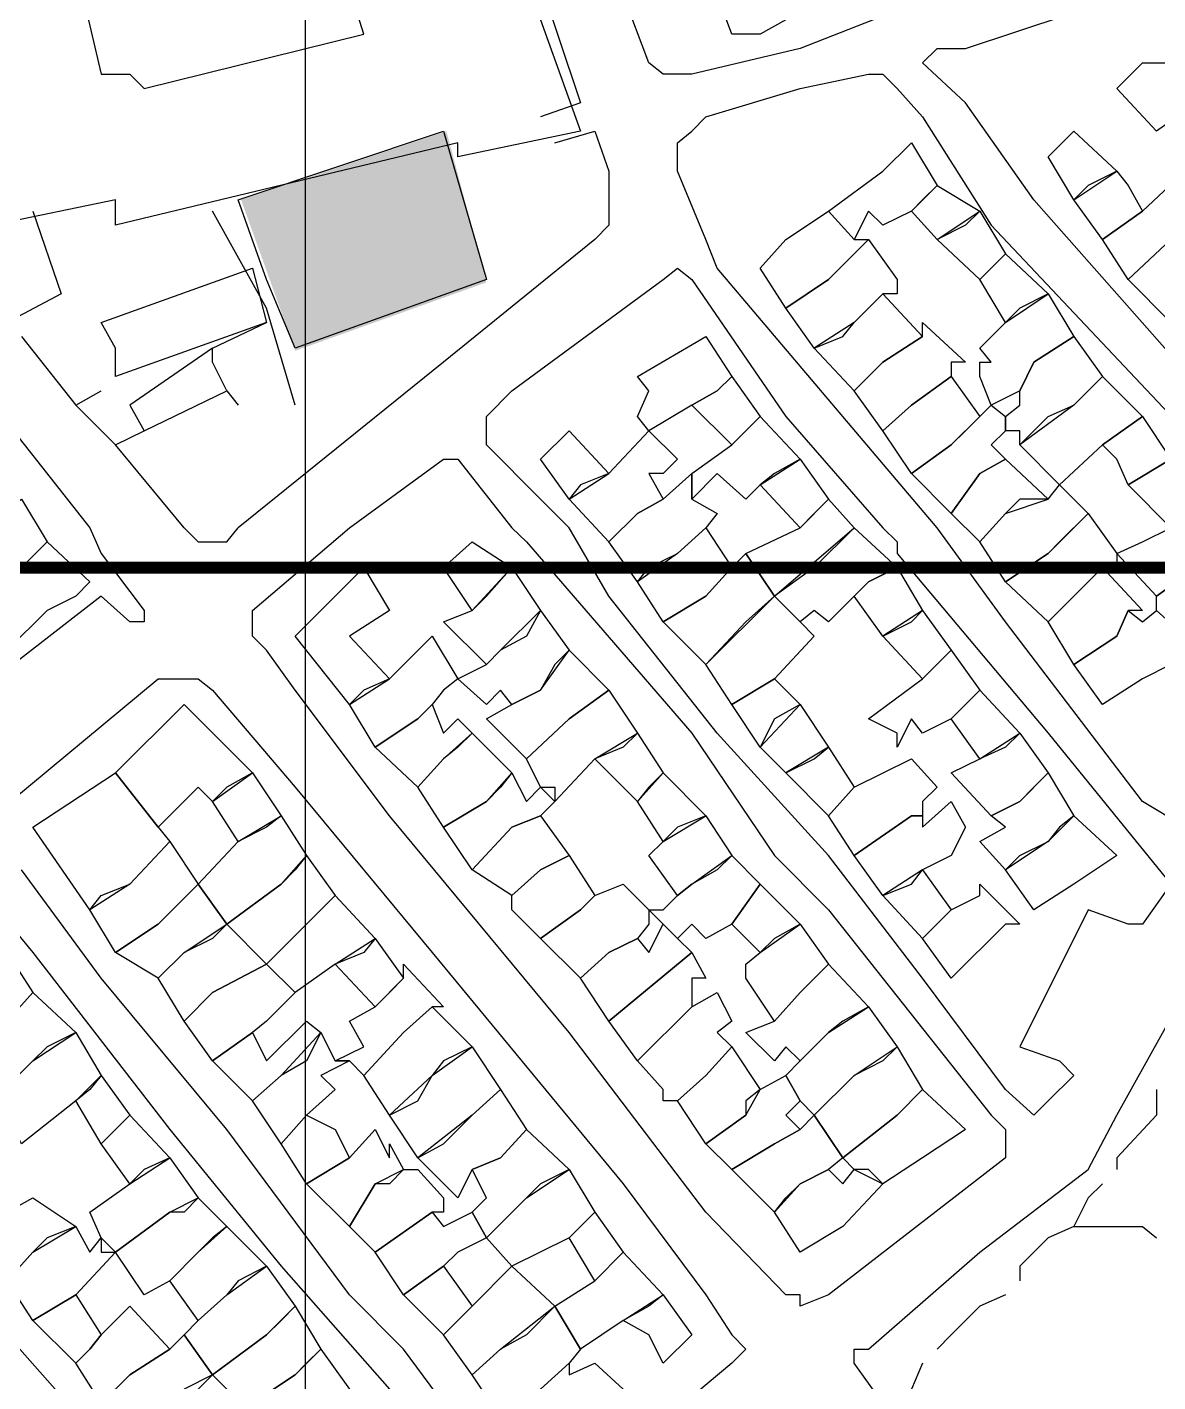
# Model space of a CAD drawing. Header units: millimetres. Extents: x -3588 to 75209, y -3737 to 38254.
# Drawn here: x 6293.9 to 6405.8, y 6049.3 to 6183.4 of the extents above; entities that cross this region are included whole.
import ezdxf

# ---------------------------------------------------------------- set-up
doc = ezdxf.new("R2010")
doc.units = ezdxf.units.MM
doc.layers.add('H', color=250, linetype='Continuous')
doc.layers.add('P', color=253, linetype='Continuous')

msp = doc.modelspace()

# ---------------------------------------------------------------- hatches: boundary and pattern name
at = {"layer": 'H', "linetype": 'Continuous'}
msp.add_hatch(color=256, dxfattribs=at).paths.add_polyline_path([(6320.47, 6151.327), (6315.109, 6166.274), (6335.434, 6173.06), (6339.387, 6158.096), (6320.47, 6151.327), (6320.47, 6151.327)])

# ---------------------------------------------------------------- linework, layer by layer
msp.add_lwpolyline([(6321.471, 6253.151), (7910.682, 6253.151), (7910.682, 5438.155), (6321.471, 5438.155)], close=True)
at = {"layer": 'P'}
for points in [[(6320.47, 6216.526), (6331.193, 6220.479), (6332.601, 6220.479), (6335.146, 6219.359), (6336.554, 6216.526), (6341.915, 6196.201), (6348.701, 6175.877), (6344.748, 6174.468)], [(6310.868, 6193.385), (6298.737, 6189.432), (6301.266, 6178.709), (6304.099, 6178.709), (6305.507, 6177.285), (6327.24, 6182.662), (6323.015, 6196.201), (6310.868, 6193.385)], [(6344.748, 6184.071), (6348.701, 6173.06), (6336.554, 6170.515), (6336.554, 6171.924), (6302.69, 6163.746), (6302.69, 6166.274), (6290.543, 6163.746), (6274.172, 6182.662), (6263.449, 6194.793)], [(6366.481, 6182.662), (6363.664, 6182.662), (6362.24, 6186.599), (6361.12, 6192.248), (6366.481, 6193.385), (6367.889, 6188.023), (6369.026, 6184.071), (6366.481, 6182.662)], [(6252.439, 6190.84), (6259.496, 6182.662), (6275.58, 6163.746), (6290.543, 6145.95), (6300.146, 6133.819), (6301.266, 6131.274), (6305.507, 6125.625), (6305.507, 6124.505), (6304.099, 6124.505), (6301.266, 6127.049), (6283.774, 6113.494), (6286.591, 6109.541), (6285.182, 6108.133), (6285.182, 6109.541), (6264.857, 6133.819), (6253.847, 6147.374)], [(6424.639, 6132.411), (6424.639, 6131.274), (6423.214, 6129.866), (6422.094, 6131.274), (6420.686, 6133.819), (6412.492, 6144.829), (6393.575, 6166.274), (6386.806, 6175.877), (6382.565, 6179.83), (6383.989, 6181.238), (6386.806, 6181.238), (6407.13, 6188.023), (6408.539, 6188.023), (6409.675, 6188.023), (6424.639, 6169.107), (6435.633, 6154.144), (6435.633, 6152.735), (6435.633, 6151.599), (6430, 6140.588), (6426.047, 6133.819), (6424.639, 6132.411)], [(6358.287, 6178.709), (6356.879, 6178.709), (6355.47, 6179.83), (6352.926, 6186.599)], [(6383.989, 6186.599), (6370.434, 6181.238), (6359.711, 6178.709), (6358.287, 6178.709)], [(6401.769, 6177.285), (6404.314, 6179.83), (6405.722, 6179.83), (6407.13, 6179.83), (6409.675, 6182.662), (6413.9, 6178.709), (6409.675, 6175.877), (6405.722, 6173.06), (6401.769, 6177.285)], [(6417.853, 6131.274), (6420.686, 6127.049), (6422.094, 6125.625), (6409.675, 6104.18), (6408.539, 6102.772), (6408.539, 6104.18), (6404.314, 6106.725), (6390.759, 6124.505), (6383.989, 6133.819), (6362.24, 6159.505), (6361.12, 6162.337), (6358.287, 6169.107), (6358.287, 6171.924), (6359.711, 6173.06), (6361.12, 6174.468), (6370.434, 6177.285), (6377.204, 6178.709), (6378.612, 6178.709), (6380.036, 6177.285), (6382.565, 6174.468), (6389.35, 6163.746), (6408.539, 6143.421), (6416.445, 6133.819), (6417.853, 6131.274)], [(6350.109, 6173.06), (6351.518, 6169.107), (6351.518, 6166.274), (6351.518, 6163.746), (6350.109, 6162.337), (6335.146, 6150.191), (6314.821, 6133.819)], [(6317.638, 6158.385), (6314.821, 6166.274), (6335.146, 6173.06), (6339.387, 6158.385), (6320.47, 6151.599), (6317.638, 6158.385)], [(6346.156, 6171.924), (6350.109, 6173.06)], [(6398.937, 6167.699), (6397.528, 6166.274), (6394.984, 6170.515), (6397.528, 6173.06), (6401.769, 6169.107), (6398.937, 6167.699)], [(6382.565, 6166.274), (6381.445, 6165.154), (6378.612, 6163.746), (6377.204, 6165.154), (6375.795, 6162.337), (6373.251, 6165.154), (6378.612, 6169.107), (6381.445, 6171.924), (6383.989, 6167.699), (6382.565, 6166.274)], [(6402.889, 6167.699), (6404.314, 6165.154), (6400.361, 6162.337), (6397.528, 6166.274), (6401.769, 6169.107), (6402.889, 6167.699)], [(6407.13, 6162.337), (6402.889, 6158.385), (6400.361, 6162.337), (6404.314, 6165.154), (6408.539, 6169.107), (6411.083, 6165.154), (6407.13, 6162.337)], [(6386.806, 6163.746), (6383.989, 6162.337), (6381.445, 6165.154), (6383.989, 6167.699), (6388.214, 6165.154), (6386.806, 6163.746)], [(6294.496, 6165.154), (6297.313, 6156.96), (6291.952, 6154.144)], [(6320.47, 6145.95), (6317.638, 6155.552), (6312.276, 6165.154)], [(6375.795, 6162.337), (6377.204, 6162.337), (6373.251, 6158.385), (6369.026, 6155.552), (6366.481, 6159.505), (6369.026, 6162.337), (6373.251, 6165.154), (6375.795, 6162.337)], [(6389.35, 6159.505), (6388.214, 6158.385), (6383.989, 6162.337), (6388.214, 6165.154), (6390.759, 6160.913), (6389.35, 6159.505)], [(6409.675, 6158.385), (6407.13, 6154.144), (6402.889, 6158.385), (6407.13, 6162.337), (6411.083, 6165.154), (6415.308, 6160.913), (6409.675, 6158.385)], [(6380.036, 6156.96), (6378.612, 6156.96), (6375.795, 6154.144), (6371.842, 6151.599), (6369.026, 6155.552), (6373.251, 6158.385), (6377.204, 6162.337), (6380.036, 6158.385), (6380.036, 6156.96)], [(6392.167, 6155.552), (6390.759, 6154.144), (6388.214, 6158.385), (6390.759, 6160.913), (6394.984, 6156.96), (6392.167, 6155.552)], [(6302.69, 6151.599), (6301.266, 6154.144), (6316.229, 6159.505), (6317.638, 6154.144), (6302.69, 6148.782), (6302.69, 6151.599)], [(6380.036, 6132.411), (6380.036, 6131.274), (6394.984, 6113.494), (6407.13, 6098.531), (6404.314, 6094.578), (6402.889, 6094.578), (6398.937, 6095.986), (6392.167, 6082.447), (6396.12, 6081.039), (6397.528, 6079.614), (6394.984, 6077.086), (6393.575, 6075.661), (6390.759, 6078.206), (6382.565, 6089.217), (6373.251, 6101.363), (6362.24, 6113.494), (6351.518, 6127.049), (6347.565, 6133.819), (6344.748, 6136.636), (6339.387, 6142.013), (6339.387, 6143.421), (6339.387, 6144.829), (6341.915, 6147.374), (6356.879, 6158.385), (6358.287, 6159.505), (6359.711, 6158.385), (6369.026, 6144.829), (6378.612, 6133.819), (6380.036, 6132.411)], [(6374.659, 6152.735), (6375.795, 6154.144), (6378.612, 6156.96), (6382.565, 6152.735), (6378.612, 6150.191), (6375.795, 6147.374), (6371.842, 6151.599), (6374.659, 6152.735)], [(6388.214, 6150.191), (6389.35, 6150.191), (6388.214, 6151.599), (6390.759, 6154.144), (6394.984, 6156.96), (6397.528, 6152.735), (6393.575, 6150.191), (6392.167, 6147.374), (6389.35, 6145.95), (6388.214, 6148.782), (6388.214, 6150.191)], [(6312.276, 6151.599), (6317.638, 6154.144)], [(6385.397, 6150.191), (6385.397, 6148.782), (6381.445, 6145.95), (6378.612, 6143.421), (6375.795, 6147.374), (6378.612, 6150.191), (6382.565, 6152.735), (6382.565, 6154.144), (6386.806, 6150.191), (6385.397, 6150.191)], [(6293.36, 6152.735), (6298.737, 6145.95), (6301.266, 6147.374)], [(6362.24, 6147.374), (6359.711, 6145.95), (6355.47, 6143.421), (6354.334, 6144.829), (6355.47, 6147.374), (6354.334, 6148.782), (6361.12, 6152.735), (6363.664, 6148.782), (6362.24, 6147.374)], [(6392.167, 6143.421), (6390.759, 6143.421), (6390.759, 6144.829), (6392.167, 6145.95), (6392.167, 6147.374), (6393.575, 6150.191), (6397.528, 6152.735), (6400.361, 6148.782), (6397.528, 6145.95), (6392.167, 6142.013), (6392.167, 6143.421)], [(6312.276, 6151.599), (6304.099, 6145.95), (6305.507, 6143.421)], [(6313.685, 6147.374), (6312.276, 6150.191), (6312.276, 6151.599)], [(6362.24, 6147.374), (6363.664, 6148.782), (6366.481, 6144.829), (6363.664, 6142.013), (6359.711, 6145.95), (6362.24, 6147.374)], [(6386.806, 6143.421), (6385.397, 6142.013), (6381.445, 6139.18), (6378.612, 6143.421), (6381.445, 6145.95), (6385.397, 6148.782), (6388.214, 6144.829), (6386.806, 6143.421)], [(6394.984, 6144.829), (6397.528, 6145.95), (6400.361, 6148.782), (6404.314, 6144.829), (6400.361, 6142.013), (6396.12, 6138.06), (6392.167, 6142.013), (6394.984, 6144.829)], [(6305.507, 6143.421), (6313.685, 6147.374)], [(6313.685, 6147.374), (6314.821, 6145.95)], [(6302.69, 6142.013), (6298.737, 6145.95)], [(6390.759, 6144.829), (6390.759, 6143.421), (6389.35, 6142.013), (6390.759, 6140.588), (6388.214, 6139.18), (6385.397, 6135.227), (6381.445, 6139.18), (6385.397, 6142.013), (6388.214, 6144.829), (6389.35, 6145.95), (6390.759, 6144.829)], [(6367.889, 6139.18), (6366.481, 6138.06), (6365.073, 6136.636), (6362.24, 6139.18), (6359.711, 6136.636), (6359.711, 6139.18), (6363.664, 6142.013), (6366.481, 6144.829), (6370.434, 6140.588), (6367.889, 6139.18)], [(6401.769, 6140.588), (6400.361, 6142.013), (6404.314, 6144.829), (6407.13, 6140.588), (6402.889, 6138.06), (6401.769, 6140.588)], [(6302.69, 6142.013), (6305.507, 6143.421)], [(6348.701, 6138.06), (6347.565, 6136.636), (6344.748, 6140.588), (6347.565, 6143.421), (6351.518, 6139.18), (6348.701, 6138.06)], [(6356.879, 6139.18), (6355.47, 6139.18), (6356.879, 6136.636), (6354.334, 6135.227), (6351.518, 6132.411), (6347.565, 6136.636), (6351.518, 6139.18), (6355.47, 6143.421), (6358.287, 6140.588), (6356.879, 6139.18)], [(6309.46, 6133.819), (6302.69, 6142.013)], [(6341.915, 6133.819), (6343.34, 6132.411), (6359.711, 6113.494), (6367.889, 6101.363), (6373.251, 6095.986), (6389.35, 6075.661), (6390.759, 6074.253), (6390.759, 6072.845), (6390.759, 6071.436), (6373.251, 6057.881), (6370.434, 6056.761), (6370.434, 6057.881), (6369.026, 6057.881), (6361.12, 6066.075), (6347.565, 6083.855), (6329.785, 6105.3), (6320.47, 6117.735), (6317.638, 6121.688), (6316.229, 6123.096), (6316.229, 6124.505), (6316.229, 6125.625), (6325.832, 6133.819), (6335.146, 6140.588), (6336.554, 6140.588), (6341.915, 6133.819)], [(6371.842, 6135.227), (6370.434, 6133.819), (6366.481, 6138.06), (6370.434, 6140.588), (6373.251, 6136.636), (6371.842, 6135.227)], [(6392.167, 6136.636), (6390.759, 6135.227), (6388.214, 6132.411), (6385.397, 6135.227), (6388.214, 6139.18), (6390.759, 6140.588), (6394.984, 6136.636), (6392.167, 6136.636)], [(6408.539, 6135.227), (6407.13, 6133.819), (6402.889, 6138.06), (6407.13, 6140.588), (6409.675, 6138.06), (6408.539, 6135.227)], [(6359.711, 6136.636), (6362.24, 6135.227), (6361.12, 6133.819), (6358.287, 6131.274), (6354.334, 6128.458), (6351.518, 6132.411), (6354.334, 6135.227), (6356.879, 6136.636), (6359.711, 6139.18), (6359.711, 6136.636)], [(6396.12, 6132.411), (6394.984, 6131.274), (6390.759, 6128.458), (6388.214, 6132.411), (6390.759, 6135.227), (6394.984, 6136.636), (6396.12, 6138.06), (6398.937, 6135.227), (6396.12, 6132.411)], [(6404.314, 6132.411), (6407.13, 6133.819), (6409.675, 6138.06), (6413.9, 6133.819), (6409.675, 6129.866), (6405.722, 6127.049), (6401.769, 6131.274), (6404.314, 6132.411)], [(6287.727, 6131.274), (6289.135, 6133.819), (6293.36, 6136.636), (6295.905, 6132.411), (6293.36, 6129.866), (6289.135, 6125.625), (6285.182, 6129.866), (6287.727, 6131.274)], [(6371.842, 6129.866), (6367.889, 6127.049), (6365.073, 6131.274), (6370.434, 6133.819), (6373.251, 6136.636), (6375.795, 6133.819), (6371.842, 6129.866)], [(6401.769, 6129.866), (6400.361, 6129.866), (6397.528, 6127.049), (6394.984, 6124.505), (6390.759, 6128.458), (6394.984, 6131.274), (6398.937, 6135.227), (6401.769, 6131.274), (6401.769, 6129.866)], [(6309.46, 6133.819), (6310.868, 6132.411), (6312.276, 6132.411), (6313.685, 6132.411), (6314.821, 6133.819)], [(6355.47, 6129.866), (6358.287, 6131.274), (6361.12, 6133.819), (6363.664, 6129.866), (6361.12, 6127.049), (6356.879, 6124.505), (6354.334, 6128.458), (6355.47, 6129.866)], [(6377.204, 6128.458), (6375.795, 6127.049), (6373.251, 6124.505), (6371.842, 6125.625), (6370.434, 6124.505), (6367.889, 6127.049), (6375.795, 6133.819), (6380.036, 6129.866), (6377.204, 6128.458)], [(6378.612, 6047.159), (6375.795, 6051.112), (6375.795, 6052.52), (6377.204, 6052.52), (6388.214, 6062.122), (6398.937, 6070.3), (6401.769, 6075.661), (6413.9, 6097.41), (6422.094, 6112.086), (6431.408, 6128.458), (6432.816, 6133.819)], [(6415.308, 6127.049), (6412.492, 6125.625), (6408.539, 6123.096), (6405.722, 6125.625), (6405.722, 6127.049), (6409.675, 6129.866), (6413.9, 6133.819), (6416.445, 6129.866), (6415.308, 6127.049)], [(6298.737, 6127.049), (6295.905, 6125.625), (6291.952, 6121.688), (6289.135, 6125.625), (6293.36, 6129.866), (6295.905, 6132.411), (6300.146, 6128.458), (6298.737, 6127.049)], [(6339.387, 6127.049), (6337.962, 6125.625), (6335.146, 6129.866), (6337.962, 6132.411), (6341.915, 6129.866), (6339.387, 6127.049)], [(6365.073, 6124.505), (6361.12, 6120.264), (6356.879, 6124.505), (6361.12, 6127.049), (6363.664, 6129.866), (6365.073, 6131.274), (6367.889, 6127.049), (6365.073, 6124.505)], [(6327.24, 6117.735), (6325.832, 6116.311), (6320.47, 6123.096), (6327.24, 6129.866), (6329.785, 6125.625), (6325.832, 6123.096), (6329.785, 6118.855), (6327.24, 6117.735)], [(6343.34, 6123.096), (6340.795, 6121.688), (6339.387, 6120.264), (6335.146, 6124.505), (6337.962, 6125.625), (6341.915, 6129.866), (6344.748, 6125.625), (6343.34, 6123.096)], [(6377.204, 6128.458), (6380.036, 6129.866), (6382.565, 6125.625), (6378.612, 6123.096), (6375.795, 6127.049), (6377.204, 6128.458)], [(6402.889, 6125.625), (6401.769, 6123.096), (6397.528, 6120.264), (6394.984, 6124.505), (6397.528, 6127.049), (6400.361, 6129.866), (6404.314, 6125.625), (6402.889, 6125.625)], [(6370.434, 6124.505), (6371.842, 6123.096), (6367.889, 6118.855), (6363.664, 6116.311), (6361.12, 6120.264), (6367.889, 6127.049), (6370.434, 6124.505)], [(6346.156, 6120.264), (6344.748, 6117.735), (6341.915, 6116.311), (6340.795, 6117.735), (6339.387, 6116.311), (6336.554, 6118.855), (6339.387, 6120.264), (6340.795, 6121.688), (6344.748, 6125.625), (6347.565, 6121.688), (6346.156, 6120.264)], [(6381.445, 6124.505), (6382.565, 6125.625), (6385.397, 6121.688), (6382.565, 6118.855), (6378.612, 6123.096), (6381.445, 6124.505)], [(6407.13, 6120.264), (6404.314, 6118.855), (6400.361, 6116.311), (6397.528, 6120.264), (6401.769, 6123.096), (6402.889, 6125.625), (6404.314, 6124.505), (6405.722, 6125.625), (6408.539, 6123.096), (6407.13, 6120.264)], [(6335.146, 6117.735), (6334.01, 6116.311), (6332.601, 6114.902), (6328.376, 6112.086), (6325.832, 6116.311), (6329.785, 6118.855), (6334.01, 6123.096), (6336.554, 6118.855), (6335.146, 6117.735)], [(6347.565, 6114.902), (6343.34, 6110.95), (6339.387, 6114.902), (6341.915, 6116.311), (6344.748, 6117.735), (6347.565, 6121.688), (6351.518, 6117.735), (6347.565, 6114.902)], [(6386.806, 6116.311), (6385.397, 6114.902), (6382.565, 6113.494), (6381.445, 6114.902), (6380.036, 6112.086), (6380.036, 6113.494), (6377.204, 6114.902), (6382.565, 6118.855), (6385.397, 6121.688), (6388.214, 6117.735), (6386.806, 6116.311)], [(6290.543, 6105.3), (6306.915, 6118.855), (6308.051, 6118.855), (6309.46, 6118.855), (6310.868, 6118.855), (6312.276, 6117.735), (6320.47, 6108.133), (6334.01, 6091.761), (6352.926, 6068.892), (6361.12, 6057.881), (6363.664, 6053.928), (6365.073, 6052.52), (6363.664, 6051.112), (6346.156, 6036.436), (6344.748, 6036.436), (6343.34, 6036.436), (6335.146, 6047.159), (6331.193, 6052.52)], [(6367.889, 6114.902), (6366.481, 6112.086), (6363.664, 6116.311), (6367.889, 6118.855), (6370.434, 6116.311), (6367.889, 6114.902)], [(6352.926, 6112.086), (6350.109, 6110.95), (6346.156, 6106.725), (6344.748, 6108.133), (6343.34, 6110.95), (6347.565, 6114.902), (6351.518, 6117.735), (6354.334, 6113.494), (6352.926, 6112.086)], [(6390.759, 6112.086), (6388.214, 6110.95), (6385.397, 6114.902), (6388.214, 6117.735), (6392.167, 6113.494), (6390.759, 6112.086)], [(6313.685, 6108.133), (6312.276, 6106.725), (6310.868, 6108.133), (6306.915, 6104.18), (6302.69, 6109.541), (6309.46, 6116.311), (6316.229, 6109.541), (6313.685, 6108.133)], [(6336.554, 6112.086), (6335.146, 6110.95), (6332.601, 6108.133), (6328.376, 6112.086), (6332.601, 6114.902), (6334.01, 6116.311), (6335.146, 6113.494), (6336.554, 6114.902), (6337.962, 6113.494), (6336.554, 6112.086)], [(6373.251, 6112.086), (6369.026, 6109.541), (6366.481, 6112.086), (6370.434, 6116.311), (6373.251, 6112.086)], [(6340.795, 6108.133), (6339.387, 6106.725), (6335.146, 6104.18), (6332.601, 6108.133), (6335.146, 6110.95), (6337.962, 6113.494), (6341.915, 6109.541), (6340.795, 6108.133)], [(6355.47, 6108.133), (6354.334, 6106.725), (6350.109, 6110.95), (6354.334, 6113.494), (6356.879, 6109.541), (6355.47, 6108.133)], [(6393.575, 6108.133), (6392.167, 6106.725), (6389.35, 6105.3), (6385.397, 6109.541), (6388.214, 6110.95), (6392.167, 6113.494), (6394.984, 6109.541), (6393.575, 6108.133)], [(6371.842, 6110.95), (6373.251, 6112.086), (6375.795, 6108.133), (6373.251, 6105.3), (6369.026, 6109.541), (6371.842, 6110.95)], [(6382.565, 6106.725), (6382.565, 6105.3), (6381.445, 6105.3), (6375.795, 6101.363), (6373.251, 6105.3), (6375.795, 6108.133), (6381.445, 6110.95), (6383.989, 6108.133), (6382.565, 6106.725)], [(6306.915, 6104.18), (6308.051, 6102.772), (6304.099, 6098.531), (6300.146, 6095.986), (6294.496, 6104.18), (6302.69, 6109.541), (6306.915, 6104.18)], [(6317.638, 6104.18), (6314.821, 6102.772), (6312.276, 6106.725), (6316.229, 6109.541), (6319.062, 6105.3), (6317.638, 6104.18)], [(6346.156, 6108.133), (6346.156, 6106.725), (6344.748, 6105.3), (6341.915, 6104.18), (6337.962, 6099.939), (6335.146, 6104.18), (6339.387, 6106.725), (6341.915, 6109.541), (6343.34, 6106.725), (6344.748, 6108.133), (6346.156, 6108.133)], [(6358.287, 6104.18), (6356.879, 6102.772), (6354.334, 6106.725), (6356.879, 6109.541), (6361.12, 6105.3), (6358.287, 6104.18)], [(6396.12, 6104.18), (6394.984, 6102.772), (6390.759, 6099.939), (6388.214, 6102.772), (6390.759, 6104.18), (6389.35, 6105.3), (6392.167, 6106.725), (6394.984, 6109.541), (6397.528, 6105.3), (6396.12, 6104.18)], [(6385.397, 6101.363), (6382.565, 6099.939), (6378.612, 6097.41), (6375.795, 6101.363), (6381.445, 6105.3), (6382.565, 6105.3), (6382.565, 6104.18), (6385.397, 6106.725), (6386.806, 6104.18), (6385.397, 6101.363)], [(6320.47, 6099.939), (6319.062, 6098.531), (6313.685, 6094.578), (6310.868, 6098.531), (6314.821, 6102.772), (6319.062, 6105.3), (6321.591, 6101.363), (6320.47, 6099.939)], [(6347.565, 6101.363), (6344.748, 6099.939), (6341.915, 6097.41), (6337.962, 6099.939), (6341.915, 6104.18), (6344.748, 6105.3), (6347.565, 6101.363)], [(6362.24, 6099.939), (6359.711, 6098.531), (6358.287, 6097.41), (6355.47, 6101.363), (6356.879, 6102.772), (6361.12, 6105.3), (6363.664, 6101.363), (6362.24, 6099.939)], [(6392.167, 6101.363), (6394.984, 6102.772), (6397.528, 6105.3), (6401.769, 6101.363), (6397.528, 6098.531), (6393.575, 6095.986), (6390.759, 6099.939), (6392.167, 6101.363)], [(6301.266, 6097.41), (6304.099, 6098.531), (6308.051, 6102.772), (6310.868, 6098.531), (6306.915, 6094.578), (6302.69, 6091.761), (6300.146, 6095.986), (6301.266, 6097.41)], [(6321.591, 6094.578), (6317.638, 6090.625), (6313.685, 6094.578), (6319.062, 6098.531), (6321.591, 6101.363), (6324.423, 6097.41), (6321.591, 6094.578)], [(6344.748, 6093.169), (6341.915, 6095.986), (6341.915, 6097.41), (6344.748, 6099.939), (6347.565, 6101.363), (6350.109, 6097.41), (6348.701, 6095.986), (6344.748, 6093.169)], [(6356.879, 6095.986), (6358.287, 6097.41), (6359.711, 6098.531), (6363.664, 6101.363), (6366.481, 6098.531), (6363.664, 6094.578), (6361.12, 6093.169), (6359.711, 6094.578), (6358.287, 6093.169), (6356.879, 6094.578), (6355.47, 6095.986), (6356.879, 6095.986)], [(6287.727, 6099.939), (6294.496, 6091.761), (6308.051, 6074.253), (6319.062, 6060.714), (6329.785, 6048.567), (6340.795, 6035.012), (6340.795, 6033.604), (6341.915, 6032.195), (6340.795, 6032.195), (6336.554, 6026.834), (6334.01, 6025.426)], [(6331.193, 6052.52), (6325.832, 6057.881), (6313.685, 6074.253), (6301.266, 6089.217), (6293.36, 6099.939)], [(6381.445, 6098.531), (6382.565, 6099.939), (6385.397, 6095.986), (6382.565, 6093.169), (6378.612, 6097.41), (6381.445, 6098.531)], [(6312.276, 6093.169), (6309.46, 6091.761), (6306.915, 6089.217), (6302.69, 6091.761), (6306.915, 6094.578), (6310.868, 6098.531), (6313.685, 6094.578), (6312.276, 6093.169)], [(6327.24, 6091.761), (6324.423, 6090.625), (6320.47, 6087.808), (6317.638, 6090.625), (6321.591, 6094.578), (6324.423, 6097.41), (6328.376, 6093.169), (6327.24, 6091.761)], [(6355.47, 6094.578), (6354.334, 6093.169), (6351.518, 6091.761), (6348.701, 6089.217), (6344.748, 6093.169), (6348.701, 6095.986), (6350.109, 6097.41), (6352.926, 6098.531), (6355.47, 6095.986), (6355.47, 6094.578)], [(6367.889, 6093.169), (6366.481, 6091.761), (6363.664, 6094.578), (6366.481, 6098.531), (6370.434, 6094.578), (6367.889, 6093.169)], [(6390.759, 6094.578), (6385.397, 6089.217), (6382.565, 6093.169), (6385.397, 6095.986), (6388.214, 6097.41), (6388.214, 6098.531), (6392.167, 6094.578), (6390.759, 6094.578)], [(6312.276, 6087.808), (6309.46, 6084.976), (6306.915, 6089.217), (6309.46, 6091.761), (6313.685, 6094.578), (6317.638, 6090.625), (6312.276, 6087.808)], [(6358.287, 6093.169), (6359.711, 6091.761), (6351.518, 6084.976), (6348.701, 6089.217), (6351.518, 6091.761), (6354.334, 6093.169), (6355.47, 6091.761), (6356.879, 6094.578), (6358.287, 6093.169)], [(6365.073, 6090.625), (6366.481, 6091.761), (6370.434, 6094.578), (6373.251, 6090.625), (6370.434, 6087.808), (6367.889, 6084.976), (6365.073, 6089.217), (6365.073, 6090.625)], [(6329.785, 6087.808), (6328.376, 6086.4), (6324.423, 6090.625), (6328.376, 6093.169), (6331.193, 6089.217), (6329.785, 6087.808)], [(6286.591, 6086.4), (6289.135, 6089.217), (6291.952, 6091.761), (6294.496, 6087.808), (6291.952, 6084.976), (6289.135, 6082.447), (6286.591, 6081.039), (6283.774, 6084.976), (6286.591, 6086.4)], [(6317.638, 6084.976), (6316.229, 6083.855), (6312.276, 6081.039), (6309.46, 6084.976), (6312.276, 6087.808), (6317.638, 6090.625), (6320.47, 6087.808), (6317.638, 6084.976)], [(6331.193, 6089.217), (6331.193, 6090.625), (6335.146, 6086.4), (6334.01, 6086.4), (6331.193, 6083.855), (6327.24, 6079.614), (6325.832, 6081.039), (6324.423, 6081.039), (6327.24, 6082.447), (6325.832, 6084.976), (6328.376, 6086.4), (6331.193, 6089.217)], [(6359.711, 6089.217), (6359.711, 6087.808), (6359.711, 6086.4), (6354.334, 6081.039), (6351.518, 6084.976), (6359.711, 6091.761), (6361.12, 6089.217), (6359.711, 6089.217)], [(6374.659, 6084.976), (6373.251, 6083.855), (6370.434, 6081.039), (6369.026, 6082.447), (6367.889, 6081.039), (6365.073, 6083.855), (6367.889, 6084.976), (6370.434, 6087.808), (6373.251, 6090.625), (6377.204, 6086.4), (6374.659, 6084.976)], [(6295.905, 6082.447), (6294.496, 6081.039), (6290.543, 6077.086), (6289.135, 6078.206), (6290.543, 6079.614), (6289.135, 6082.447), (6291.952, 6084.976), (6294.496, 6087.808), (6298.737, 6083.855), (6295.905, 6082.447)], [(6358.287, 6077.086), (6356.879, 6077.086), (6356.879, 6078.206), (6354.334, 6081.039), (6359.711, 6086.4), (6362.24, 6087.808), (6363.664, 6084.976), (6362.24, 6083.855), (6363.664, 6082.447), (6361.12, 6079.614), (6358.287, 6077.086)], [(6335.146, 6081.039), (6334.01, 6079.614), (6329.785, 6075.661), (6327.24, 6079.614), (6331.193, 6083.855), (6334.01, 6086.4), (6337.962, 6082.447), (6335.146, 6081.039)], [(6378.612, 6081.039), (6375.795, 6079.614), (6371.842, 6075.661), (6370.434, 6077.086), (6369.026, 6079.614), (6370.434, 6081.039), (6373.251, 6083.855), (6377.204, 6086.4), (6380.036, 6082.447), (6378.612, 6081.039)], [(6321.591, 6081.039), (6319.062, 6079.614), (6316.229, 6077.086), (6312.276, 6081.039), (6316.229, 6083.855), (6317.638, 6081.039), (6321.591, 6084.976), (6323.015, 6083.855), (6321.591, 6081.039)], [(6300.146, 6078.206), (6298.737, 6077.086), (6293.36, 6072.845), (6291.952, 6075.661), (6290.543, 6077.086), (6294.496, 6081.039), (6298.737, 6083.855), (6301.266, 6079.614), (6300.146, 6078.206)], [(6324.423, 6081.039), (6325.832, 6081.039), (6323.015, 6079.614), (6324.423, 6078.206), (6321.591, 6075.661), (6319.062, 6072.845), (6316.229, 6077.086), (6319.062, 6079.614), (6323.015, 6083.855), (6324.423, 6081.039)], [(6332.601, 6077.086), (6334.01, 6079.614), (6337.962, 6082.447), (6340.795, 6078.206), (6337.962, 6075.661), (6332.601, 6071.436), (6329.785, 6075.661), (6332.601, 6077.086)], [(6365.073, 6077.086), (6365.073, 6075.661), (6361.12, 6072.845), (6358.287, 6077.086), (6361.12, 6079.614), (6363.664, 6082.447), (6366.481, 6078.206), (6365.073, 6077.086)], [(6380.036, 6075.661), (6374.659, 6071.436), (6371.842, 6075.661), (6375.795, 6079.614), (6380.036, 6082.447), (6382.565, 6078.206), (6380.036, 6075.661)], [(6302.69, 6074.253), (6301.266, 6072.845), (6298.737, 6077.086), (6301.266, 6079.614), (6304.099, 6075.661), (6302.69, 6074.253)], [(6370.434, 6077.086), (6369.026, 6075.661), (6370.434, 6074.253), (6367.889, 6072.845), (6363.664, 6070.3), (6361.12, 6072.845), (6365.073, 6075.661), (6366.481, 6078.206), (6369.026, 6079.614), (6370.434, 6077.086)], [(6335.146, 6072.845), (6337.962, 6075.661), (6340.795, 6078.206), (6343.34, 6074.253), (6340.795, 6071.436), (6337.962, 6070.3), (6336.554, 6067.483), (6332.601, 6071.436), (6335.146, 6072.845)], [(6377.204, 6070.3), (6375.795, 6070.3), (6374.659, 6071.436), (6380.036, 6075.661), (6382.565, 6078.206), (6386.806, 6074.253), (6382.565, 6071.436), (6378.612, 6068.892), (6377.204, 6070.3)], [(6405.722, 6078.206), (6405.722, 6075.661), (6401.769, 6071.436), (6401.769, 6070.3)], [(6305.507, 6070.3), (6304.099, 6068.892), (6301.266, 6072.845), (6304.099, 6075.661), (6308.051, 6071.436), (6305.507, 6070.3)], [(6324.423, 6074.253), (6325.832, 6071.436), (6321.591, 6068.892), (6319.062, 6072.845), (6321.591, 6075.661), (6324.423, 6074.253)], [(6374.659, 6071.436), (6373.251, 6070.3), (6370.434, 6068.892), (6367.889, 6066.075), (6363.664, 6070.3), (6367.889, 6072.845), (6370.434, 6074.253), (6371.842, 6075.661), (6374.659, 6071.436)], [(6329.785, 6068.892), (6328.376, 6068.892), (6325.832, 6064.651), (6321.591, 6068.892), (6325.832, 6071.436), (6328.376, 6074.253), (6329.785, 6071.436), (6329.785, 6072.845), (6331.193, 6070.3), (6329.785, 6068.892)], [(6344.748, 6068.892), (6343.34, 6067.483), (6339.387, 6063.531), (6337.962, 6066.075), (6339.387, 6067.483), (6337.962, 6070.3), (6340.795, 6071.436), (6343.34, 6074.253), (6347.565, 6070.3), (6344.748, 6068.892)], [(6309.46, 6066.075), (6308.051, 6066.075), (6302.69, 6062.122), (6301.266, 6063.531), (6300.146, 6066.075), (6304.099, 6068.892), (6308.051, 6071.436), (6310.868, 6067.483), (6309.46, 6066.075)], [(6335.146, 6066.075), (6334.01, 6066.075), (6328.376, 6062.122), (6325.832, 6064.651), (6328.376, 6068.892), (6331.193, 6070.3), (6332.601, 6070.3), (6335.146, 6067.483), (6335.146, 6066.075)], [(6347.565, 6063.531), (6341.915, 6060.714), (6339.387, 6063.531), (6343.34, 6067.483), (6347.565, 6070.3), (6350.109, 6066.075), (6347.565, 6063.531)], [(6369.026, 6067.483), (6370.434, 6068.892), (6373.251, 6070.3), (6374.659, 6068.892), (6375.795, 6070.3), (6378.612, 6068.892), (6374.659, 6064.651), (6370.434, 6062.122), (6367.889, 6066.075), (6369.026, 6067.483)], [(6400.361, 6068.892), (6398.937, 6067.483), (6397.528, 6064.651)], [(6295.905, 6063.531), (6294.496, 6062.122), (6291.952, 6059.29), (6289.135, 6063.531), (6291.952, 6066.075), (6294.496, 6067.483), (6298.737, 6064.651), (6295.905, 6063.531)], [(6312.276, 6063.531), (6310.868, 6062.122), (6308.051, 6059.29), (6305.507, 6057.881), (6302.69, 6062.122), (6308.051, 6066.075), (6310.868, 6067.483), (6313.685, 6064.651), (6312.276, 6063.531)], [(6336.554, 6062.122), (6335.146, 6060.714), (6331.193, 6057.881), (6328.376, 6062.122), (6334.01, 6066.075), (6335.146, 6064.651), (6337.962, 6066.075), (6339.387, 6063.531), (6336.554, 6062.122)], [(6348.701, 6064.651), (6350.109, 6066.075), (6352.926, 6062.122), (6350.109, 6059.29), (6347.565, 6063.531), (6348.701, 6064.651)], [(6301.266, 6062.122), (6302.69, 6062.122), (6298.737, 6057.881), (6294.496, 6055.337), (6291.952, 6059.29), (6294.496, 6062.122), (6298.737, 6064.651), (6300.146, 6062.122), (6301.266, 6063.531), (6301.266, 6062.122)], [(6314.821, 6059.29), (6313.685, 6057.881), (6310.868, 6055.337), (6308.051, 6059.29), (6310.868, 6062.122), (6313.685, 6064.651), (6317.638, 6060.714), (6314.821, 6059.29)], [(6397.528, 6064.651), (6394.984, 6063.531), (6392.167, 6060.714), (6392.167, 6059.29)], [(6397.528, 6064.651), (6400.361, 6064.651), (6404.314, 6064.651), (6405.722, 6063.531)], [(6355.47, 6056.761), (6352.926, 6055.337), (6348.701, 6052.52), (6346.156, 6056.761), (6350.109, 6059.29), (6352.926, 6062.122), (6356.879, 6057.881), (6355.47, 6056.761)], [(6319.062, 6055.337), (6317.638, 6053.928), (6312.276, 6049.975), (6309.46, 6053.928), (6310.868, 6055.337), (6313.685, 6057.881), (6317.638, 6060.714), (6320.47, 6056.761), (6319.062, 6055.337)], [(6336.554, 6055.337), (6335.146, 6053.928), (6331.193, 6057.881), (6335.146, 6060.714), (6337.962, 6056.761), (6336.554, 6055.337)], [(6343.34, 6053.928), (6340.795, 6052.52), (6337.962, 6049.975), (6335.146, 6053.928), (6337.962, 6056.761), (6341.915, 6060.714), (6346.156, 6056.761), (6343.34, 6053.928)], [(6300.146, 6052.52), (6298.737, 6051.112), (6294.496, 6055.337), (6298.737, 6057.881), (6301.266, 6053.928), (6300.146, 6052.52)], [(6355.47, 6053.928), (6352.926, 6055.337), (6356.879, 6057.881), (6359.711, 6053.928), (6356.879, 6051.112), (6355.47, 6053.928)], [(6390.759, 6057.881), (6388.214, 6056.761), (6385.397, 6053.928), (6383.989, 6052.52)], [(6300.146, 6052.52), (6301.266, 6053.928), (6304.099, 6056.761), (6308.051, 6052.52), (6304.099, 6049.975), (6301.266, 6047.159), (6298.737, 6051.112), (6300.146, 6052.52)], [(6321.591, 6051.112), (6320.47, 6049.975), (6316.229, 6047.159), (6314.821, 6045.75), (6313.685, 6048.567), (6312.276, 6049.975), (6317.638, 6053.928), (6320.47, 6056.761), (6323.015, 6052.52), (6321.591, 6051.112)], [(6347.565, 6051.112), (6344.748, 6048.567), (6340.795, 6045.75), (6337.962, 6049.975), (6340.795, 6052.52), (6346.156, 6056.761), (6348.701, 6052.52), (6347.565, 6051.112)], [(6334.01, 6025.426), (6332.601, 6024.001), (6324.423, 6018.64), (6324.423, 6017.232), (6323.015, 6017.232), (6320.47, 6020.064), (6314.821, 6026.834), (6308.051, 6035.012), (6302.69, 6041.798), (6291.952, 6053.928)], [(6309.46, 6048.567), (6308.051, 6045.75), (6304.099, 6043.206), (6301.266, 6047.159), (6304.099, 6049.975), (6308.051, 6052.52), (6309.46, 6053.928), (6312.276, 6049.975), (6309.46, 6048.567)], [(6323.015, 6045.75), (6320.47, 6043.206), (6316.229, 6047.159), (6320.47, 6049.975), (6323.015, 6052.52), (6325.832, 6048.567), (6323.015, 6045.75)], [(6348.701, 6044.326), (6344.748, 6041.798), (6340.795, 6045.75), (6344.748, 6048.567), (6347.565, 6051.112), (6347.565, 6049.975), (6350.109, 6051.112), (6352.926, 6048.567), (6348.701, 6044.326)], [(6382.565, 6051.112), (6381.445, 6048.567), (6381.445, 6045.75), (6381.445, 6043.206)], [(6313.685, 6047.159), (6312.276, 6047.159), (6313.685, 6044.326), (6310.868, 6043.206), (6308.051, 6040.389), (6304.099, 6043.206), (6308.051, 6045.75), (6312.276, 6049.975), (6313.685, 6048.567), (6313.685, 6047.159)]]:
    msp.add_lwpolyline(points, dxfattribs=at)
at = {"layer": 'P', "const_width": 1.2}
msp.add_lwpolyline([(-1120.072, 6129.866), (14080.559, 6129.866)], dxfattribs=at)

doc.saveas('drawing.dxf')
